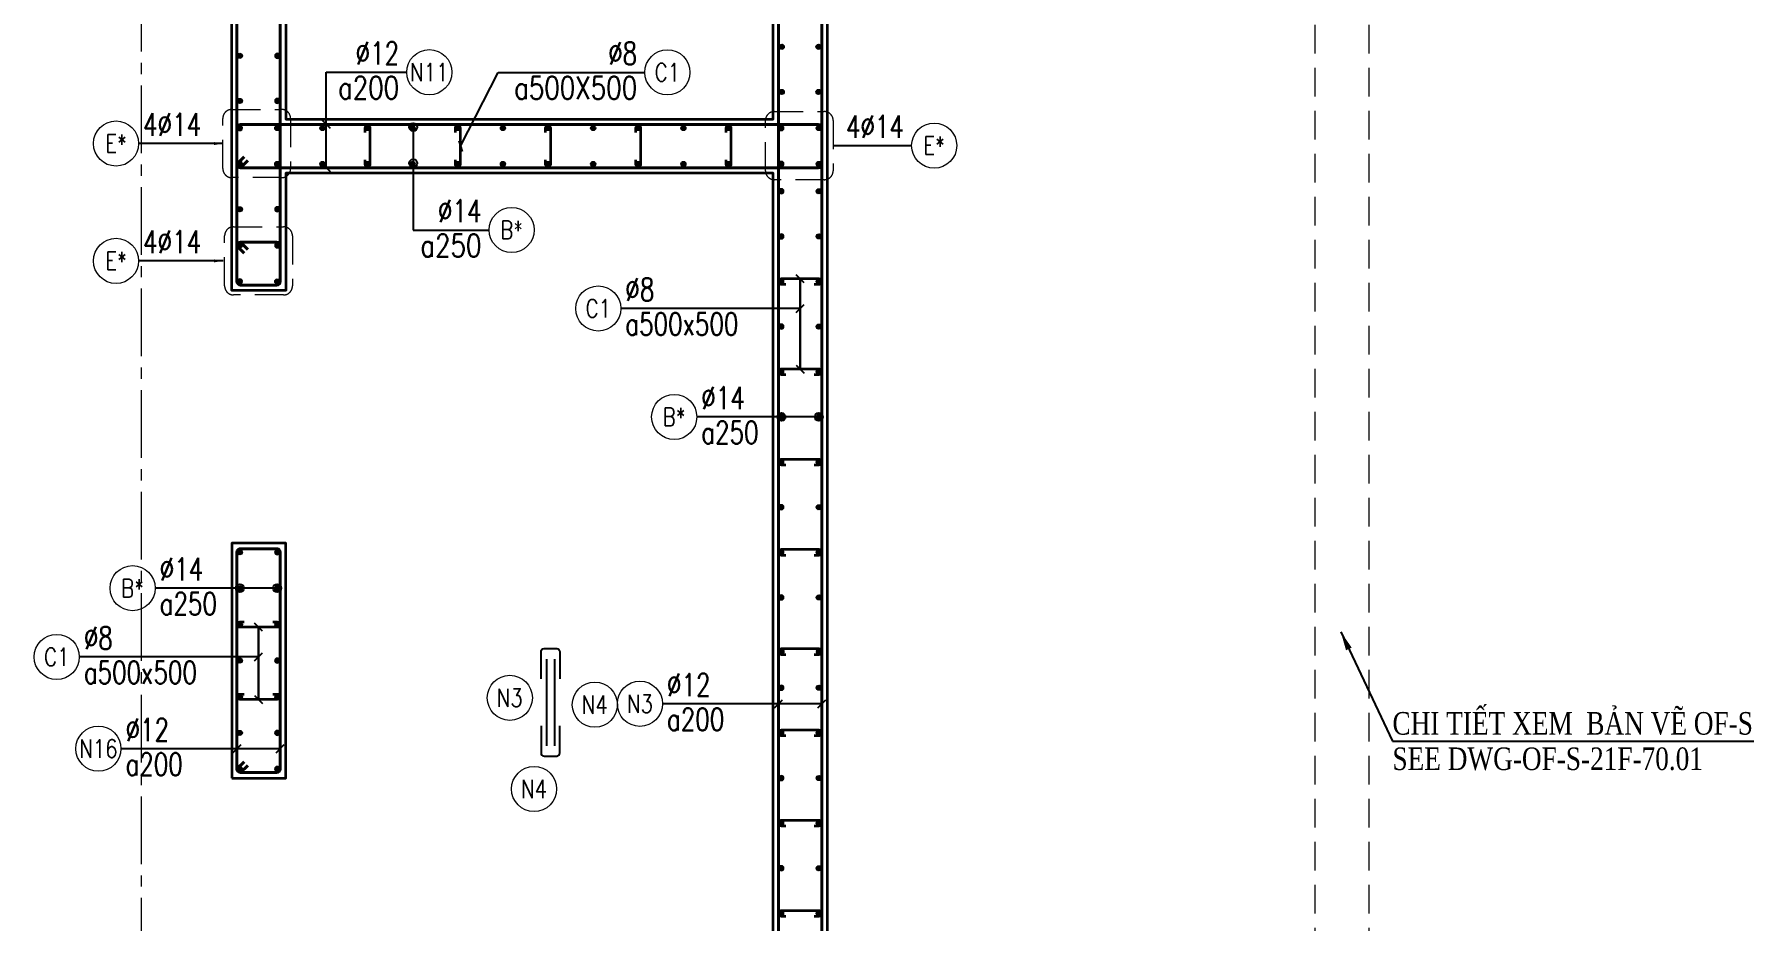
# Model space of a CAD drawing. Header units: millimetres. Extents: x 988833 to 1318015, y -9365 to 47591.
# Drawn here: x 1241880 to 1251351, y 37192 to 42103 of the extents above; entities that cross this region are included whole.
import ezdxf
from ezdxf.enums import TextEntityAlignment as Align

# ---------------------------------------------------------------- set-up
doc = ezdxf.new("R2010")
doc.units = ezdxf.units.MM
doc.header["$MEASUREMENT"] = 0
for name, pattern in [('HIDDEN', [9.525, 6.35, -3.175]), ('HIDDEN2', [4.7625, 3.175, -1.5875]), ('OF_Grid_1$0$CENTER2', [1.125, 0.75, -0.125, 0.125, -0.125])]:
    doc.linetypes.add(name, pattern=pattern)
doc.layers.get('0').update_dxf_attribs({"lineweight": 20})
doc.layers.add('Hidden', color=9, linetype='HIDDEN')
doc.layers.add('Ligature', color=1, linetype='Continuous')
for name, color, linetype, lineweight in [('KC-LEADER', 153, 'Continuous', 18), ('KC-THEP', 6, 'Continuous', 40), ('NDC_S_BEAM', 3, 'HIDDEN2', 20), ('NDC_S_DIM', 1, 'Continuous', 15), ('NDC_S_ENG TEXT', 2, 'Continuous', 20), ('NDC_S_ENG TITLE', 3, 'Continuous', 20), ('NDC_S_HIDDEN', 8, 'HIDDEN2', 13), ('NDC_S_LEADER', 1, 'Continuous', 15), ('NDC_S_REBAR', 4, 'Continuous', 35), ('NDC_S_STIRRUP', 4, 'Continuous', 40), ('NDC_S_VN TEXT', 7, 'Continuous', 20), ('NDC_S_WALL', 6, 'Continuous', 35), ('OF_Grid_1$0$NDC_S_AXIS', 5, 'OF_Grid_1$0$CENTER2', 13)]:
    doc.layers.add(name, color=color, linetype=linetype, lineweight=lineweight)
doc.styles.add('NDC_ARIAL', font='arial.ttf', dxfattribs={"width": 0.85})
doc.styles.add('NDC_DIM', font='', dxfattribs={"width": 0.75})
doc.styles.add('NDC_EN TXT', font='romans.shx', dxfattribs={"width": 0.8})
doc.styles.add('VNTIMEH', font='vntimeh.shx', dxfattribs={"width": 0.8, "bigfont": 'vns.shx'})
doc.styles.get('NDC_DIM').set_extended_font_data('Dotum')
doc.dimstyles.new('NDC_1-50', dxfattribs={"dimscale": 50, "dimtxt": 2.5, "dimasz": 1, "dimexe": 1.5, "dimexo": 0, "dimgap": 0.8, "dimtad": 1, "dimdec": 0, "dimdsep": 46, "dimtxsty": 'NDC_ARIAL', "dimblk": 'DIMMARK', "dimcen": 49999.938995, "dimdle": 1.5, "dimclrd": 1, "dimclre": 1, "dimclrt": 3, "dimadec": 0, "dimazin": 0, "dimtfac": 1, "dimtdec": 0, "dimtix": 1, "dimtmove": 2, "dimatfit": 3, "dimfxl": 1, "dimarcsym": 0})
doc.dimstyles.new('NDC_dim_25', dxfattribs={"dimscale": 25, "dimtxt": 2.5, "dimasz": 1.5, "dimexe": 1.5, "dimexo": 2.5, "dimgap": 1, "dimtad": 1, "dimdec": 0, "dimzin": 0, "dimdsep": 46, "dimtxsty": 'NDC_DIM', "dimblk": 'DIMMARK', "dimcen": 0.09, "dimdle": 1.2, "dimclrd": 1, "dimclre": 1, "dimclrt": 3, "dimadec": 0, "dimazin": 0, "dimtfac": 1, "dimtdec": 0, "dimtix": 1, "dimtofl": 0, "dimtmove": 0, "dimatfit": 3, "dimfxl": 6, "dimfxlon": 1, "dimtolj": 1, "dimtzin": 0, "dimarcsym": 0})
doc.dimstyles.new('NDC_dim_30', dxfattribs={"dimscale": 30, "dimtxt": 2.5, "dimasz": 1.5, "dimexe": 1.5, "dimexo": 2.5, "dimgap": 1, "dimtad": 1, "dimdec": 0, "dimzin": 0, "dimdsep": 46, "dimtxsty": 'NDC_DIM', "dimblk": 'DIMMARK', "dimcen": 0.09, "dimdle": 1.2, "dimclrd": 1, "dimclre": 1, "dimclrt": 3, "dimadec": 0, "dimazin": 0, "dimtfac": 1, "dimtdec": 0, "dimtix": 1, "dimtofl": 0, "dimtmove": 0, "dimatfit": 3, "dimfxl": 6, "dimfxlon": 1, "dimtolj": 1, "dimtzin": 0, "dimarcsym": 0})
doc.dimstyles.new('NDC_dim_70', dxfattribs={"dimscale": 70, "dimtxt": 2.5, "dimasz": 1.5, "dimexe": 1.5, "dimexo": 2.5, "dimgap": 1, "dimtad": 1, "dimdec": 0, "dimzin": 0, "dimdsep": 46, "dimtxsty": 'NDC_DIM', "dimblk": 'DIMMARK', "dimcen": 0.09, "dimdle": 1.2, "dimclrd": 1, "dimclre": 1, "dimclrt": 3, "dimadec": 0, "dimazin": 0, "dimtfac": 1, "dimtdec": 0, "dimtix": 1, "dimtofl": 0, "dimtmove": 0, "dimatfit": 3, "dimfxl": 6, "dimfxlon": 1, "dimtolj": 1, "dimtzin": 0, "dimarcsym": 0})

# ---------------------------------------------------------------- blocks, each defined once
blk = doc.blocks.new('THEP')
at = {"layer": 'KC-LEADER', "color": 6}
blk.add_circle((0, 0), 14, dxfattribs=at)
at = {"layer": 'KC-THEP'}
for p, q in [((-14, 0), (14, 0)), ((9.9, 9.9), (-9.9, -9.9)), ((-9.9, 9.9), (9.9, -9.9)), ((0, 14), (0, -14))]:
    blk.add_line(p, q, dxfattribs=at)
blk = doc.blocks.new('DIMMARK')
at = {"layer": 'NDC_S_DIM', "color": 1}
blk.add_line((-1.5, 0), (1, 0), dxfattribs=at)
at = {"layer": 'NDC_S_DIM', "color": 2, "const_width": 0.1}
blk.add_lwpolyline([(-0.424, -0.424), (0.424, 0.424)], dxfattribs=at)
blk = doc.blocks.new('*U13')
blk.add_circle((-2.5, 0), 2.5)
at = {"layer": 'NDC_S_VN TEXT', "color": 3, "style": 'NDC_EN TXT', "width": 0.75}
blk.add_attdef('DK1', (0.5, 0.85), '', height=2.5, dxfattribs=at)
at = {"layer": 'NDC_S_VN TEXT', "color": 7, "style": 'NDC_EN TXT', "width": 0.8}
blk.add_attdef('SH2', text='', height=2, dxfattribs=at).set_placement((-2.5, 0), align=Align.MIDDLE)
blk = doc.blocks.new('*U1014')
at = {"layer": 'KC-THEP', "rotation": 189.6685644363809}
blk.add_blockref('THEP', (-103.5, 0), dxfattribs=at)
at = {"layer": 'KC-THEP', "xscale": -1, "rotation": 170.331435563619}
blk.add_blockref('THEP', (103.5, 0), dxfattribs=at)
blk = doc.blocks.new('*U1013')
at = {"layer": 'NDC_S_HIDDEN', "color": 0, "linetype": 'ByBlock', "lineweight": -2, "transparency": 16777216}
for p in [(0, 1200), (0, 1000), (0, 800), (0, 600), (0, 400), (0, 200), (0, 0)]:
    blk.add_blockref('*U1014', p, dxfattribs=at)
blk = doc.blocks.new('*U9')
blk.add_circle((2.5, 0), 2.5)
at = {"layer": 'NDC_S_VN TEXT', "color": 3, "style": 'NDC_EN TXT', "width": 0.75}
blk.add_attdef('DK2', text='', height=2.5, dxfattribs=at).set_placement((-0.85, 0.85), align=Align.RIGHT)
at = {"layer": 'NDC_S_VN TEXT', "color": 7, "style": 'NDC_EN TXT', "width": 0.8}
blk.add_attdef('SH3', text='', height=2, dxfattribs=at).set_placement((2.5, 0), align=Align.MIDDLE)
blk = doc.blocks.new('A$C7BC65A55')
at = {"layer": 'Ligature'}
for p, q in [((-15.2, 372, 0), (-15.2, 38.5, 0)), ((15.2, 372, 0), (15.2, 38.5, 0))]:
    blk.add_line(p, q, dxfattribs=at)
for points in [[(-36.2, 296.5), (-36.2, 400.9, -0.414214), (-24, 413.1), (24, 413.1, -0.414214), (36.2, 400.9), (36.2, 296.5)], [(-36.2, 116.5), (-36.2, 12.2, 0.414214), (-24, 0), (24, 0, 0.414214), (36.2, 12.2), (36.2, 116.5)]]:
    blk.add_lwpolyline(points, format="xyb", dxfattribs=at)
blk = doc.blocks.new('*U11')
blk.add_circle((-2.5, 0), 2.5)
at = {"layer": 'NDC_S_VN TEXT', "color": 3, "style": 'NDC_EN TXT', "width": 0.75}
for tag, p in [('DK1', (0.5, 0.85)), ('KC1', (0.5, -2.97))]:
    blk.add_attdef(tag, p, '', height=2.5, dxfattribs=at)
at = {"layer": 'NDC_S_VN TEXT', "color": 7, "style": 'NDC_EN TXT', "width": 0.8}
blk.add_attdef('SH2', text='', height=2, dxfattribs=at).set_placement((-2.5, 0), align=Align.MIDDLE)
blk = doc.blocks.new('*U12')
blk.add_circle((-2.5, 0), 2.5)
at = {"layer": 'NDC_S_VN TEXT', "color": 3, "style": 'NDC_EN TXT', "width": 0.75}
for tag, p in [('DK1', (0.5, 0.85)), ('KC1', (0.5, -2.97))]:
    blk.add_attdef(tag, p, '', height=2.5, dxfattribs=at)
at = {"layer": 'NDC_S_VN TEXT', "color": 7, "style": 'NDC_EN TXT', "width": 0.8}
blk.add_attdef('SH2', text='', height=2, dxfattribs=at).set_placement((-2.5, 0), align=Align.MIDDLE)
blk = doc.blocks.new('*U1025')
at = {"layer": 'KC-THEP', "rotation": 9.66856443638095}
for p in [(0, 99.3), (0, -99.3)]:
    blk.add_blockref('THEP', p, dxfattribs=at)
blk = doc.blocks.new('*U1024')
at = {"layer": 'NDC_S_HIDDEN', "color": 0, "linetype": 'ByBlock', "lineweight": -2, "transparency": 16777216}
for p in [(0, 0), (250, 0), (500, 0), (750, 0), (1000, 0), (1250, 0), (1500, 0), (1750, 0), (2000, 0), (2250, 0), (2500, 0)]:
    blk.add_blockref('*U1025', p, dxfattribs=at)
blk = doc.blocks.new('*U1027')
at = {"layer": 'NDC_S_REBAR'}
blk.add_lwpolyline([(-15, -75), (-15, -100, 1), (15, -100), (15, 100, 1), (-15, 100), (-15, 75)], format="xyb", dxfattribs=at)
blk = doc.blocks.new('*U1026')
at = {"layer": 'NDC_S_HIDDEN', "color": 0, "linetype": 'ByBlock', "lineweight": -2, "transparency": 16777216}
for p in [(0, 0), (500, 0), (1000, 0), (1500, 0), (2000, 0)]:
    blk.add_blockref('*U1027', p, dxfattribs=at)
blk = doc.blocks.new('*U10')
blk.add_circle((2.5, 0), 2.5)
at = {"layer": 'NDC_S_VN TEXT', "color": 3, "style": 'NDC_EN TXT'}
for tag, width, p in [('DK2', 0.75, (-0.85, 0.85)), ('KC2', 0.8, (-0.85, -2.97))]:
    blk.add_attdef(tag, text='', height=2.5, dxfattribs=dict(at, width=width)).set_placement(p, align=Align.RIGHT)
at = {"layer": 'NDC_S_VN TEXT', "color": 7, "style": 'NDC_EN TXT', "width": 0.8}
blk.add_attdef('SH3', text='', height=2, dxfattribs=at).set_placement((2.5, 0), align=Align.MIDDLE)

msp = doc.modelspace()

# ---------------------------------------------------------------- linework, layer by layer
for centre in [(1244514.5, 38427.1), (1244985.5, 38389), (1244649, 37922.1)]:
    msp.add_circle(centre, 125)
at = {"layer": 'NDC_S_BEAM', "ltscale": 50}
for p, q in [((1248973.6, 43582.9), (1248973.6, 33482.9)), ((1249273.6, 43582.9), (1249273.6, 33482.9))]:
    msp.add_line(p, q, dxfattribs=at)
at = {"layer": 'NDC_S_HIDDEN', "ltscale": 50}
for points in [[(1242974.4, 41685.9), (1243250.2, 41685.9, -0.414214), (1243300.2, 41635.9), (1243300.2, 41358.3, -0.414214), (1243250.2, 41308.3), (1242974.4, 41308.3, -0.414214), (1242924.4, 41358.3), (1242924.4, 41635.9, -0.414214)], [(1245980.4, 41674.3), (1246256.2, 41674.3, -0.414214), (1246306.2, 41624.3), (1246306.2, 41346.8, -0.414214), (1246256.2, 41296.8), (1245980.4, 41296.8, -0.414214), (1245930.4, 41346.8), (1245930.4, 41624.3, -0.414214)], [(1242984.5, 41035.9), (1243260.3, 41035.9, -0.414214), (1243310.3, 40985.9), (1243310.3, 40708.3, -0.414214), (1243260.3, 40658.3), (1242984.5, 40658.3, -0.414214), (1242934.5, 40708.3), (1242934.5, 40985.9, -0.414214)]]:
    msp.add_lwpolyline(points, format="xyb", close=True, dxfattribs=at)
at = {"layer": 'NDC_S_REBAR'}
for points in [[(1246201.3, 40717.9), (1246226.3, 40717.9, 1), (1246226.3, 40747.9), (1246019.3, 40747.9, 1), (1246019.3, 40717.9), (1246044.3, 40717.9)], [(1246201.3, 40217.9), (1246226.3, 40217.9, 1), (1246226.3, 40247.9), (1246019.3, 40247.9, 1), (1246019.3, 40217.9), (1246044.3, 40217.9)], [(1246201.3, 39717.9), (1246226.3, 39717.9, 1), (1246226.3, 39747.9), (1246019.3, 39747.9, 1), (1246019.3, 39717.9), (1246044.3, 39717.9)], [(1246201.3, 39217.9), (1246226.3, 39217.9, 1), (1246226.3, 39247.9), (1246019.3, 39247.9, 1), (1246019.3, 39217.9), (1246044.3, 39217.9)], [(1243200.8, 38847.9), (1243225.8, 38847.9, -1), (1243225.8, 38817.9), (1243018.7, 38817.9, -1), (1243018.7, 38847.9), (1243043.7, 38847.9)], [(1246201.3, 38667.9), (1246226.3, 38667.9, 1), (1246226.3, 38697.9), (1246019.3, 38697.9, 1), (1246019.3, 38667.9), (1246044.3, 38667.9)], [(1243200.8, 38447.9), (1243225.8, 38447.9, -1), (1243225.8, 38417.9), (1243018.7, 38417.9, -1), (1243018.7, 38447.9), (1243043.7, 38447.9)], [(1246201.3, 38217.9), (1246226.3, 38217.9, 1), (1246226.3, 38247.9), (1246019.3, 38247.9, 1), (1246019.3, 38217.9), (1246044.3, 38217.9)], [(1246201.3, 37717.9), (1246226.3, 37717.9, 1), (1246226.3, 37747.9), (1246019.3, 37747.9, 1), (1246019.3, 37717.9), (1246044.3, 37717.9)], [(1246201.3, 37217.9), (1246226.3, 37217.9, 1), (1246226.3, 37247.9), (1246019.3, 37247.9, 1), (1246019.3, 37217.9), (1246044.3, 37217.9)]]:
    msp.add_lwpolyline(points, format="xyb", dxfattribs=at)
at = {"layer": 'NDC_S_STIRRUP'}
for points in [[(1243042.8, 44642.9), (1243002.8, 44682.9, -0.414214), (1243022.8, 44702.9), (1243222.8, 44702.9, -0.414214), (1243242.8, 44682.9), (1243242.8, 40732.9, -0.414214), (1243222.8, 40712.9), (1243022.8, 40712.9, -0.414214), (1243002.8, 40732.9), (1243002.8, 44682.9, -0.414214), (1243022.8, 44702.9), (1243062.8, 44662.9)], [(1246042.8, 44642.9), (1246002.8, 44682.9, -0.414214), (1246022.8, 44702.9), (1246222.8, 44702.9, -0.414214), (1246242.8, 44682.9), (1246242.8, 32382.9, -0.414214), (1246222.8, 32362.9), (1246022.8, 32362.9, -0.414214), (1246002.8, 32382.9), (1246002.8, 44682.9, -0.414214), (1246022.8, 44702.9), (1246062.8, 44662.9)], [(1243062.8, 41402.9), (1243022.8, 41362.9, -0.414214), (1243002.8, 41382.9), (1243002.8, 41582.9, -0.414214), (1243022.8, 41602.9), (1246222.8, 41602.9, -0.414214), (1246242.8, 41582.9), (1246242.8, 41382.9, -0.414358), (1246222.8, 41362.9), (1243022.8, 41362.9, -0.414214), (1243002.8, 41382.9), (1243042.8, 41422.9)], [(1243042.8, 40890.7), (1243002.8, 40930.7, -0.414214), (1243022.8, 40950.7), (1243222.8, 40950.7, -0.414214), (1243242.8, 40930.7), (1243242.8, 40732.9, -0.414214), (1243222.8, 40712.9), (1243022.8, 40712.9, -0.414214), (1243002.8, 40732.9), (1243002.8, 40930.7, -0.414214), (1243022.8, 40950.7), (1243062.8, 40910.7)], [(1243042.8, 38072.9), (1243002.8, 38032.9, 0.414214), (1243022.8, 38012.9), (1243222.8, 38012.9, 0.414214), (1243242.8, 38032.9), (1243242.8, 39232.9, 0.414214), (1243222.8, 39252.9), (1243022.8, 39252.9, 0.414214), (1243002.8, 39232.9), (1243002.8, 38032.9, 0.414214), (1243022.8, 38012.9), (1243062.8, 38052.9)]]:
    msp.add_lwpolyline(points, format="xyb", dxfattribs=at)
at = {"layer": 'NDC_S_WALL', "ltscale": 200}
for points in [[(1245973.6, 35932.9), (1245973.6, 41332.9), (1245973.6, 41332.9), (1243273.6, 41332.9), (1243273.6, 41332.9), (1243273.6, 40682.9), (1242973.6, 40682.9), (1242973.6, 44732.9)], [(1243273.6, 44232.9), (1243273.6, 41632.9), (1245973.6, 41632.9), (1245973.6, 41632.9), (1245973.6, 44232.9)], [(1246273.6, 44232.9), (1246273.6, 32832.9)]]:
    msp.add_lwpolyline(points, dxfattribs=at)
msp.add_lwpolyline([(1242973.6, 37982.9), (1243273.6, 37982.9), (1243273.6, 39282.9), (1242973.6, 39282.9)], close=True, dxfattribs=at)
at = {"layer": 'OF_Grid_1$0$NDC_S_AXIS', "ltscale": 500}
msp.add_line((1242473.6, 30756.2), (1242473.6, 46232.8), dxfattribs=at)

# ---------------------------------------------------------------- block references
at = {"layer": 'Hidden', "xscale": 1.44, "yscale": 1.44, "zscale": 1.44}
msp.add_blockref('A$C7BC65A55', (1244739.6, 38104.8, 0), dxfattribs=at)
at = {"layer": 'KC-THEP'}
for p, rotation in [((1243019.3, 41982.9), 189.6685644363809), ((1246020.9, 42032.9), 9.668564436380926), ((1246224.7, 42032.9), 9.668564436380926), ((1246020.9, 41782.9), 9.668564436380926), ((1246224.7, 41782.9), 9.668564436380926), ((1243019.3, 41732.9), 189.6685644363809), ((1246226.3, 41582.5), 9.668564436380926), ((1246226.3, 41383.9), 9.668564436380926), ((1246226.3, 41232.9), 9.668564436380953), ((1243019.3, 41132.9), 189.6685644363809), ((1243019.3, 40932.9), 189.6685644363809), ((1246226.3, 40982.9), 9.668564436380953), ((1243226.3, 40732.9), 9.668564436380946), ((1246226.3, 40732.9), 9.668564436380953), ((1246226.3, 40482.9), 9.668564436380953), ((1246226.3, 40232.9), 9.668564436380953), ((1246226.3, 39982.9), 9.668564436380953), ((1246226.3, 39732.9), 9.668564436380953), ((1246226.3, 39482.9), 9.668564436380953), ((1246226.3, 39232.9), 9.668564436380953), ((1246226.3, 38982.9), 9.668564436380953), ((1246019.3, 38682.9), 189.6685644363809), ((1246226.3, 38482.9), 9.668564436380926), ((1246226.3, 38232.9), 9.668564436380926), ((1246226.3, 37982.9), 9.668564436380926), ((1246226.3, 37732.9), 9.668564436380926), ((1246226.3, 37482.9), 9.668564436380926), ((1246226.3, 37232.9), 9.668564436380926)]:
    msp.add_blockref('THEP', p, dxfattribs=dict(at, rotation=rotation))
at = {"layer": 'KC-THEP', "xscale": -1}
for p, rotation in [((1243226.3, 41982.9), 170.331435563619), ((1243226.3, 41732.9), 170.331435563619), ((1243019.3, 41582.5), 350.3314355636191), ((1246019.3, 41582.5), 350.3314355636191), ((1243019.3, 41383.9), 350.3314355636191), ((1246019.3, 41383.9), 350.3314355636191), ((1246019.3, 41232.9), 350.3314355636191), ((1243226.3, 41132.9), 170.331435563619), ((1243226.3, 40932.9), 170.331435563619), ((1246019.3, 40982.9), 350.3314355636191), ((1243019.3, 40732.9), 350.3314355636191), ((1246019.3, 40732.9), 350.3314355636191), ((1246019.3, 40482.9), 350.3314355636191), ((1246019.3, 40232.9), 350.3314355636191), ((1246019.3, 39982.9), 350.3314355636191), ((1246019.3, 39732.9), 350.3314355636191), ((1246019.3, 39482.9), 350.3314355636191), ((1246019.3, 39232.9), 350.3314355636191), ((1246019.3, 38982.9), 350.3314355636191), ((1246226.3, 38682.9), 170.331435563619), ((1246019.3, 38482.9), 350.3314355636191), ((1246019.3, 38232.9), 350.3314355636191), ((1246019.3, 37982.9), 350.3314355636191), ((1246019.3, 37732.9), 350.3314355636191), ((1246019.3, 37482.9), 350.3314355636191), ((1246019.3, 37232.9), 350.3314355636191)]:
    msp.add_blockref('THEP', p, dxfattribs=dict(at, rotation=rotation))
at = {"layer": 'NDC_S_HIDDEN'}
for name, p in [('*U1024', (1243226.3, 41483.2)), ('*U1026', (1243726.3, 41482.5)), ('*U1013', (1243122.2, 38032.9))]:
    msp.add_blockref(name, p, dxfattribs=at)
at = {"layer": 'NDC_S_VN TEXT', "xscale": 50, "yscale": 50, "zscale": 50}
for name, p, values in [('*U10', (1243943.9, 41892.1), {'SH3': 'N11', 'DK2': '%%C12', 'KC2': 'a200'}), ('*U10', (1245262.6, 41891.5), {'SH3': 'C1', 'DK2': '%%c8', 'KC2': 'a500X500'}), ('*U13', (1242458, 41497.1), {'SH2': 'E*', 'DK1': '4%%C14'}), ('*U9', (1246740.8, 41485.6), {'SH3': 'E*', 'DK2': '4%%C14'}), ('*U10', (1244400, 41018.4), {'SH3': 'B*', 'DK2': '%%C14', 'KC2': 'a250'}), ('*U13', (1242458, 40847.1), {'SH2': 'E*', 'DK1': '4%%C14'}), ('*U12', (1245129.5, 40583.6), {'SH2': 'C1', 'DK1': '%%c8', 'KC1': 'a500x500'}), ('*U11', (1245550.4, 39982.9), {'SH2': 'B*', 'DK1': '%%C14', 'KC1': 'a250'}), ('*U11', (1242549.8, 39034.4), {'SH2': 'B*', 'DK1': '%%C14', 'KC1': 'a250'}), ('*U12', (1242129.5, 38653.6), {'SH2': 'C1', 'DK1': '%%c8', 'KC1': 'a500x500'}), ('*U11', (1245360.4, 38394.1), {'SH2': 'N3', 'DK1': '%%C12', 'KC1': 'a200'}), ('*U11', (1242360.4, 38145.3), {'SH2': 'N16', 'DK1': '%%C12', 'KC1': 'a200'})]:
    msp.add_blockref(name, p, dxfattribs=at).add_auto_attribs(values)

# ---------------------------------------------------------------- texts
at = {"layer": 'NDC_S_ENG TEXT', "style": 'VNTIMEH', "width": 0.8}
msp.add_text('chi tiÕt xem  b¶n vÏ of-s-22f-70.01', height=125, dxfattribs=at).set_placement((1249404.5, 38223.2))
at = {"layer": 'NDC_S_ENG TITLE', "style": 'VNTIMEH', "width": 0.8}
msp.add_text('see dwg-of-s-21f-70.01', height=125, dxfattribs=at).set_placement((1249404.5, 38027.1))
at = {"layer": 'NDC_S_VN TEXT', "color": 7, "style": 'NDC_EN TXT', "width": 0.8}
for tag, p in [('N3', (1244514.5, 38427.1)), ('N4', (1244985.5, 38389)), ('N4', (1244649, 37922.1))]:
    msp.add_attdef(tag, text='3', height=100, dxfattribs=at).set_placement(p, align=Align.MIDDLE)

# ---------------------------------------------------------------- leaders
at = {"layer": 'NDC_S_LEADER'}
for points, dimstyle, override in [([(1243496.4, 41365.3), (1243496.4, 41892), (1243943.9, 41892)], 'NDC_dim_30', {"dimgap": 1, "dimtad": 0, "dimldrblk": 'Oblique'}), ([(1243496.4, 41605.3), (1243496.4, 41892), (1243943.9, 41892)], 'NDC_dim_30', {"dimtad": 0, "dimldrblk": 'Oblique'}), ([(1244241.3, 41482.5), (1244449.7, 41891.5), (1245262.6, 41891.5)], 'NDC_dim_30', {"dimtad": 0, "dimldrblk": 'Oblique'}), ([(1243979.4, 41588.1), (1243979.4, 41018.2), (1244400, 41018.2)], 'NDC_dim_30', {"dimgap": 1, "dimtad": 0, "dimldrblk": 'Origin'}), ([(1246306.2, 41485.6), (1246740.8, 41485.6)], 'NDC_dim_25', {"dimgap": 1, "dimtad": 0}), ([(1243979.4, 41388.1), (1243979.4, 41018.2), (1244400, 41018.2)], 'NDC_dim_30', {"dimgap": 1, "dimtad": 0, "dimldrblk": 'Origin'}), ([(1246122.8, 40747.9), (1246122.8, 40247.9)], 'NDC_dim_30', {"dimtad": 0, "dimldrblk": 'Oblique'}), ([(1246122.8, 40247.9), (1246122.8, 40747.9)], 'NDC_dim_30', {"dimtad": 0, "dimldrblk": 'Oblique'}), ([(1246122.8, 40583.6), (1245129.5, 40583.6)], 'NDC_dim_30', {"dimtad": 0, "dimldrblk": 'Oblique'}), ([(1246226.3, 39982.9), (1245550.4, 39982.9)], 'NDC_dim_30', {"dimtad": 0, "dimldrblk": 'Origin'}), ([(1246019.3, 39982.9), (1245550.4, 39982.9)], 'NDC_dim_30', {"dimtad": 0, "dimldrblk": 'Origin'}), ([(1243225.8, 39034.4), (1242549.8, 39034.4)], 'NDC_dim_30', {"dimtad": 0, "dimldrblk": 'Origin'}), ([(1243018.7, 39034.4), (1242549.8, 39034.4)], 'NDC_dim_30', {"dimtad": 0, "dimldrblk": 'Origin'}), ([(1243122.8, 38817.9), (1243122.2, 38417.9)], 'NDC_dim_30', {"dimtad": 0, "dimldrblk": 'Oblique'}), ([(1243122.8, 38417.9), (1243122.8, 38817.9)], 'NDC_dim_30', {"dimtad": 0, "dimldrblk": 'Oblique'}), ([(1249118.1, 38792.8), (1249404.5, 38186.5), (1252522.5, 38186.5)], 'NDC_dim_70', {"dimtad": 0}), ([(1243122.8, 38653.6), (1242129.5, 38653.6)], 'NDC_dim_30', {"dimtad": 0, "dimldrblk": 'Oblique'}), ([(1246242.8, 38393.9), (1245360.4, 38393.9)], 'NDC_dim_30', {"dimtad": 0, "dimldrblk": 'Oblique'}), ([(1246002.8, 38393.9), (1245360.4, 38393.9)], 'NDC_dim_30', {"dimtad": 0, "dimldrblk": 'Oblique'}), ([(1243242.8, 38145.1), (1242360.4, 38145.1)], 'NDC_dim_30', {"dimtad": 0, "dimldrblk": 'Oblique'}), ([(1243002.8, 38145.1), (1242360.4, 38145.1)], 'NDC_dim_30', {"dimtad": 0, "dimldrblk": 'Oblique'})]:
    msp.add_leader(points, dimstyle=dimstyle, override=override, dxfattribs=at)
for points in [[(1242926.5, 41497.1), (1242458, 41497.1)], [(1242926.5, 40847.1), (1242458, 40847.1)]]:
    msp.add_leader(points, dimstyle='NDC_1-50', dxfattribs=at)

doc.saveas('drawing.dxf')
